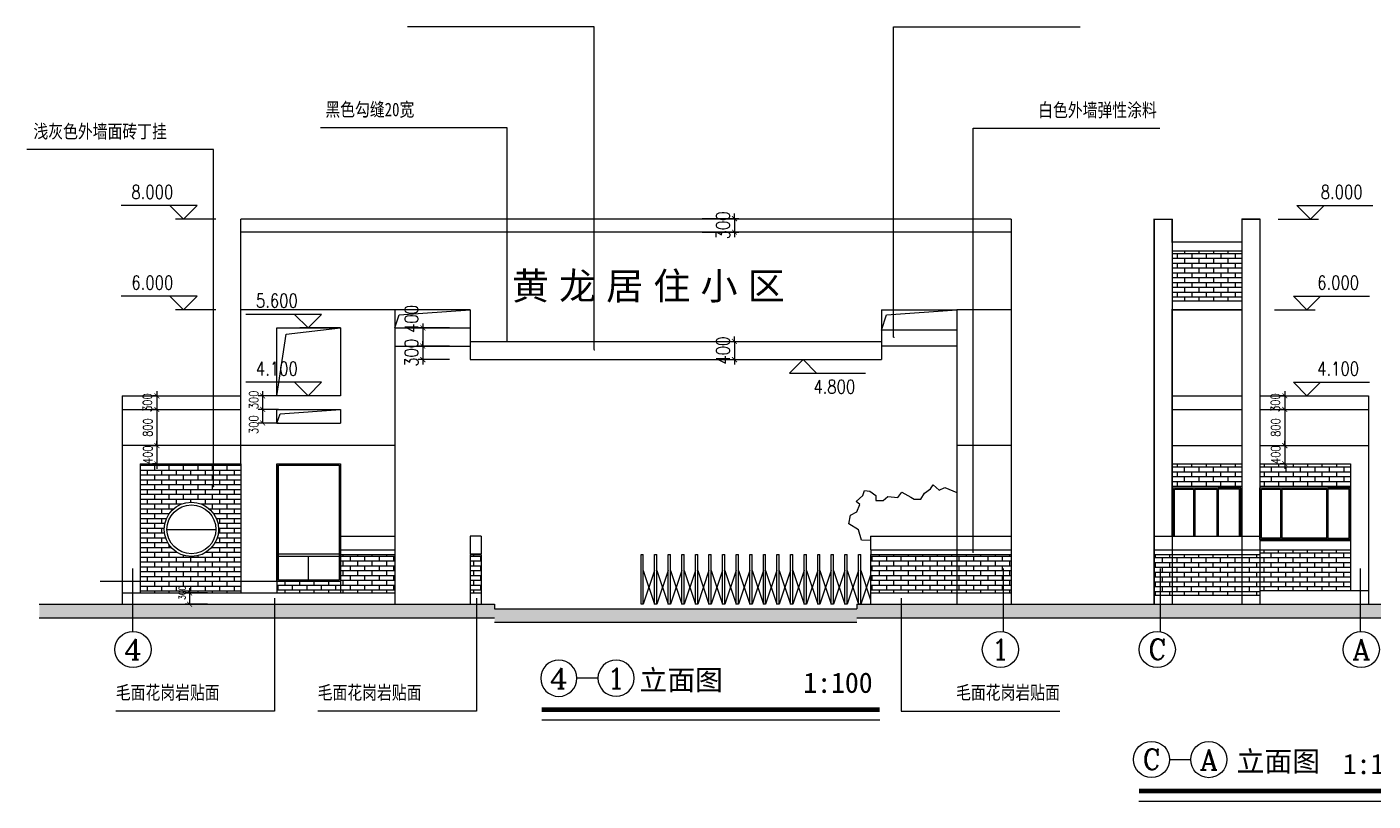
# Model space of a CAD drawing. Extents: x 156584 to 263272, y 27267 to 65241.
# Drawn here: x 156584 to 186306, y 30404 to 47499 of the extents above; entities that cross this region are included whole.
import ezdxf
from ezdxf.enums import TextEntityAlignment as Align

# ---------------------------------------------------------------- set-up
doc = ezdxf.new("R2010")
doc.units = 0
doc.header["$LTSCALE"] = 100
doc.header["$MEASUREMENT"] = 0
doc.header["$PDMODE"] = 34
doc.linetypes.add('1', pattern=[4, 2.5, -0.5, 0.5, -0.5])
doc.layers.get('0').update_dxf_attribs({"color": 1, "linetype": 'CONTINUOUS'})
doc.layers.get('DEFPOINTS').update_dxf_attribs({"linetype": 'CONTINUOUS'})
for name, color, linetype in [('A', 43, 'CONTINUOUS'), ('AXIS', 3, 'CONTINUOUS'), ('AXIS_TEXT', 7, 'CONTINUOUS'), ('DIM', 9, 'CONTINUOUS'), ('PUB_DIM', 9, 'CONTINUOUS'), ('PUB_TEXT', 7, 'CONTINUOUS'), ('S_WALL', 143, 'CONTINUOUS'), ('SITE', 8, 'CONTINUOUS')]:
    doc.layers.add(name, color=color, linetype=linetype)
doc.styles.add('COMPLEX', font='COMPLEX')
doc.styles.add('DIM_FONT', font='SIMPLEX', dxfattribs={"width": 0.8})
doc.styles.add('HEI', font='simhei.ttf', dxfattribs={"width": 0.8})
doc.styles.add('SONG', font='SIMSUN.TTF', dxfattribs={"width": 0.8})
doc.styles.add('STYLE1', font='FZSTK.TTF', dxfattribs={"width": 0.8})
doc.dimstyles.new('3', dxfattribs={"dimscale": 0, "dimtxt": 125, "dimasz": 110, "dimexe": 100, "dimexo": 0, "dimgap": 100, "dimtad": 1, "dimdec": 0, "dimlfac": -1, "dimtxsty": 'DIM_FONT', "dimblk": '_DIMX', "dimblk1": 'ARCHTICK', "dimblk2": 'ARCHTICK', "dimsah": 1, "dimcen": 0.09, "dimdle": 100, "dimclrd": 256, "dimclre": 256, "dimclrt": 256, "dimazin": 3, "dimtfac": 5, "dimtdec": 0, "dimtix": 1, "dimtmove": 0, "dimatfit": 3, "dimtolj": 1, "dimtzin": 0})
pattern_1 = [(7e-15, (137007.47, -15607.35), (0, 106.68), []), (90, (137007.47, -15607.35), (-160, 106.68), [106.68, -106.68])]

# ---------------------------------------------------------------- blocks, each defined once
blk = doc.blocks.new('_YZH')
at = {"const_width": 0.5}
blk.add_lwpolyline([(-0.25, 0, 1), (0.25, 0, 1)], format="xyb", close=True, dxfattribs=at)
blk = doc.blocks.new('_ARCHTICK')
at = {"color": 0, "linetype": 'BYBLOCK', "const_width": 0.15}
blk.add_lwpolyline([(-0.5, -0.5), (0.5, 0.5)], dxfattribs=at)
blk = doc.blocks.new('*D52')
at = {"linetype": 'BYBLOCK'}
for p, q in [((52021, 162628), (51332, 162628)), ((51432, 162728), (51432, 162228)), ((52021, 162228), (51332, 162228))]:
    blk.add_line(p, q, dxfattribs=at)
at = {"layer": 'DEFPOINTS', "color": 0, "linetype": 'BYBLOCK'}
for p in [(52021, 162628), (51432, 162228), (52021, 162228)]:
    blk.add_point(p, dxfattribs=at)
at = {"linetype": 'BYBLOCK', "xscale": 110, "yscale": 110, "zscale": 110}
for p, rotation in [((51432, 162628), 90), ((51432, 162228), 270)]:
    blk.add_blockref('_ARCHTICK', p, dxfattribs=dict(at, rotation=rotation))
at = {"linetype": 'BYBLOCK', "insert": (51182, 162823), "char_height": 300, "attachment_point": 5, "rotation": 90, "style": 'DIM_FONT'}
blk.add_mtext('\\A1;400', dxfattribs=at)
blk = doc.blocks.new('_DIMX')
blk.add_line((-150, 0), (150, 0))
at = {"const_width": 50}
blk.add_lwpolyline([(-70, -70), (70, 70)], dxfattribs=at)
blk = doc.blocks.new('*D53')
at = {"linetype": 'BYBLOCK'}
for p, q in [((57600, 162328), (58413, 162328)), ((58313, 162328), (58313, 162438)), ((58313, 162328), (58313, 161928)), ((57600, 161928), (58413, 161928)), ((58313, 161928), (58313, 161818))]:
    blk.add_line(p, q, dxfattribs=at)
at = {"layer": 'DEFPOINTS', "color": 0, "linetype": 'BYBLOCK'}
for p in [(57600, 162328), (57600, 161928), (58313, 161928)]:
    blk.add_point(p, dxfattribs=at)
at = {"linetype": 'BYBLOCK', "xscale": 110, "yscale": 110, "zscale": 110}
for p, rotation in [((58313, 162328), 270), ((58313, 161928), 90)]:
    blk.add_blockref('_ARCHTICK', p, dxfattribs=dict(at, rotation=rotation))
at = {"linetype": 'BYBLOCK', "insert": (58063, 162128), "char_height": 300, "attachment_point": 5, "rotation": 90, "style": 'DIM_FONT'}
blk.add_mtext('\\A1;400', dxfattribs=at)
blk = doc.blocks.new('*D54')
at = {"linetype": 'BYBLOCK'}
for p, q in [((51432, 162228), (51432, 162338)), ((52021, 162228), (51332, 162228)), ((51432, 162228), (51432, 161928)), ((52021, 161928), (51332, 161928)), ((51432, 161928), (51432, 161818))]:
    blk.add_line(p, q, dxfattribs=at)
at = {"layer": 'DEFPOINTS', "color": 0, "linetype": 'BYBLOCK'}
for p in [(52021, 162228), (51432, 161928), (52021, 161928)]:
    blk.add_point(p, dxfattribs=at)
at = {"linetype": 'BYBLOCK', "xscale": 110, "yscale": 110, "zscale": 110}
for p, rotation in [((51432, 162228), 270), ((51432, 161928), 90)]:
    blk.add_blockref('_ARCHTICK', p, dxfattribs=dict(at, rotation=rotation))
at = {"linetype": 'BYBLOCK', "insert": (51182, 162078), "char_height": 300, "attachment_point": 5, "rotation": 90, "style": 'DIM_FONT'}
blk.add_mtext('\\A1;300', dxfattribs=at)
blk = doc.blocks.new('*D55')
at = {"linetype": 'BYBLOCK'}
for p, q in [((57600, 165041), (58413, 165041)), ((58313, 165041), (58313, 165151)), ((58313, 165041), (58313, 164741)), ((57600, 164741), (58413, 164741)), ((58313, 164741), (58313, 164631))]:
    blk.add_line(p, q, dxfattribs=at)
at = {"layer": 'DEFPOINTS', "color": 0, "linetype": 'BYBLOCK'}
for p in [(57600, 165041), (57600, 164741), (58313, 164741)]:
    blk.add_point(p, dxfattribs=at)
at = {"linetype": 'BYBLOCK', "xscale": 110, "yscale": 110, "zscale": 110}
for p, rotation in [((58313, 165041), 270), ((58313, 164741), 90)]:
    blk.add_blockref('_ARCHTICK', p, dxfattribs=dict(at, rotation=rotation))
at = {"linetype": 'BYBLOCK', "insert": (58063, 164891), "char_height": 300, "attachment_point": 5, "rotation": 90, "style": 'DIM_FONT'}
blk.add_mtext('\\A1;300', dxfattribs=at)
blk = doc.blocks.new('*D56')
at = {"linetype": 'BYBLOCK'}
for p, q in [((45481, 156778), (44982, 156778)), ((45082, 156878), (45082, 156528)), ((45481, 156528), (44982, 156528))]:
    blk.add_line(p, q, dxfattribs=at)
at = {"layer": 'DEFPOINTS', "color": 0, "linetype": 'BYBLOCK'}
for p in [(45481, 156778), (45082, 156528), (45481, 156528)]:
    blk.add_point(p, dxfattribs=at)
at = {"linetype": 'BYBLOCK', "xscale": 110, "yscale": 110, "zscale": 110}
for p, rotation in [((45082, 156778), 90), ((45082, 156528), 270)]:
    blk.add_blockref('_ARCHTICK', p, dxfattribs=dict(at, rotation=rotation))
at = {"linetype": 'BYBLOCK', "insert": (44919, 156778), "char_height": 150, "attachment_point": 5, "rotation": 90, "style": 'DIM_FONT'}
blk.add_mtext('\\A1;300', dxfattribs=at)
blk = doc.blocks.new('*D174')
at = {"linetype": 'BYBLOCK'}
for p, q in [((-6502, 195726), (-6602, 195726)), ((-6502, 195826), (-6502, 195326)), ((-6502, 195426), (-6602, 195426))]:
    blk.add_line(p, q, dxfattribs=at)
at = {"layer": 'DEFPOINTS', "color": 0, "linetype": 'BYBLOCK'}
for p in [(-6502, 195726), (-6502, 195426), (-6502, 195426)]:
    blk.add_point(p, dxfattribs=at)
at = {"linetype": 'BYBLOCK', "xscale": 110, "yscale": 110, "zscale": 110}
for p, rotation in [((-6502, 195726), 90), ((-6502, 195426), 270)]:
    blk.add_blockref('_ARCHTICK', p, dxfattribs=dict(at, rotation=rotation))
at = {"linetype": 'BYBLOCK', "insert": (-6711, 195576), "char_height": 200, "attachment_point": 5, "rotation": 90, "style": 'DIM_FONT'}
blk.add_mtext('\\A1;300', dxfattribs=at)
blk = doc.blocks.new('*D175')
at = {"linetype": 'BYBLOCK'}
for p, q in [((-6502, 195426), (-6602, 195426)), ((-6502, 195526), (-6502, 194526)), ((-6502, 194626), (-6602, 194626))]:
    blk.add_line(p, q, dxfattribs=at)
at = {"layer": 'DEFPOINTS', "color": 0, "linetype": 'BYBLOCK'}
for p in [(-6502, 195426), (-6502, 194626), (-6502, 194626)]:
    blk.add_point(p, dxfattribs=at)
at = {"linetype": 'BYBLOCK', "xscale": 110, "yscale": 110, "zscale": 110}
for p, rotation in [((-6502, 195426), 90), ((-6502, 194626), 270)]:
    blk.add_blockref('_ARCHTICK', p, dxfattribs=dict(at, rotation=rotation))
at = {"linetype": 'BYBLOCK', "insert": (-6702, 195026), "char_height": 200, "attachment_point": 5, "rotation": 90, "style": 'DIM_FONT'}
blk.add_mtext('\\A1;800', dxfattribs=at)
blk = doc.blocks.new('*D176')
at = {"linetype": 'BYBLOCK'}
for p, q in [((-6502, 194626), (-6502, 194736)), ((-6502, 194626), (-6602, 194626)), ((-6502, 194626), (-6502, 194226)), ((-6502, 194226), (-6602, 194226)), ((-6502, 194226), (-6502, 194116))]:
    blk.add_line(p, q, dxfattribs=at)
at = {"layer": 'DEFPOINTS', "color": 0, "linetype": 'BYBLOCK'}
for p in [(-6502, 194626), (-6502, 194226), (-6502, 194226)]:
    blk.add_point(p, dxfattribs=at)
at = {"linetype": 'BYBLOCK', "xscale": 110, "yscale": 110, "zscale": 110}
for p, rotation in [((-6502, 194626), 270), ((-6502, 194226), 90)]:
    blk.add_blockref('_ARCHTICK', p, dxfattribs=dict(at, rotation=rotation))
at = {"linetype": 'BYBLOCK', "insert": (-6702, 194426), "char_height": 200, "attachment_point": 5, "rotation": 90, "style": 'DIM_FONT'}
blk.add_mtext('\\A1;400', dxfattribs=at)
blk = doc.blocks.new('*D177')
at = {"linetype": 'BYBLOCK'}
for p, q in [((-30589, 195726), (-30689, 195726)), ((-30589, 195826), (-30589, 195326)), ((-30589, 195426), (-30689, 195426))]:
    blk.add_line(p, q, dxfattribs=at)
at = {"layer": 'DEFPOINTS', "color": 0, "linetype": 'BYBLOCK'}
for p in [(-30589, 195726), (-30589, 195426), (-30589, 195426)]:
    blk.add_point(p, dxfattribs=at)
at = {"linetype": 'BYBLOCK', "xscale": 110, "yscale": 110, "zscale": 110}
for p, rotation in [((-30589, 195726), 90), ((-30589, 195426), 270)]:
    blk.add_blockref('_ARCHTICK', p, dxfattribs=dict(at, rotation=rotation))
at = {"linetype": 'BYBLOCK', "insert": (-30797, 195576), "char_height": 200, "attachment_point": 5, "rotation": 90, "style": 'DIM_FONT'}
blk.add_mtext('\\A1;300', dxfattribs=at)
blk = doc.blocks.new('*D178')
at = {"linetype": 'BYBLOCK'}
for p, q in [((-30589, 195426), (-30689, 195426)), ((-30589, 195526), (-30589, 194526)), ((-30589, 194626), (-30689, 194626))]:
    blk.add_line(p, q, dxfattribs=at)
at = {"layer": 'DEFPOINTS', "color": 0, "linetype": 'BYBLOCK'}
for p in [(-30589, 195426), (-30589, 194626), (-30589, 194626)]:
    blk.add_point(p, dxfattribs=at)
at = {"linetype": 'BYBLOCK', "xscale": 110, "yscale": 110, "zscale": 110}
for p, rotation in [((-30589, 195426), 90), ((-30589, 194626), 270)]:
    blk.add_blockref('_ARCHTICK', p, dxfattribs=dict(at, rotation=rotation))
at = {"linetype": 'BYBLOCK', "insert": (-30789, 195026), "char_height": 200, "attachment_point": 5, "rotation": 90, "style": 'DIM_FONT'}
blk.add_mtext('\\A1;800', dxfattribs=at)
blk = doc.blocks.new('*D179')
at = {"linetype": 'BYBLOCK'}
for p, q in [((-30589, 194626), (-30589, 194736)), ((-30589, 194626), (-30689, 194626)), ((-30589, 194626), (-30589, 194226)), ((-30589, 194226), (-30689, 194226)), ((-30589, 194226), (-30589, 194116))]:
    blk.add_line(p, q, dxfattribs=at)
at = {"layer": 'DEFPOINTS', "color": 0, "linetype": 'BYBLOCK'}
for p in [(-30589, 194626), (-30589, 194226), (-30589, 194226)]:
    blk.add_point(p, dxfattribs=at)
at = {"linetype": 'BYBLOCK', "xscale": 110, "yscale": 110, "zscale": 110}
for p, rotation in [((-30589, 194626), 270), ((-30589, 194226), 90)]:
    blk.add_blockref('_ARCHTICK', p, dxfattribs=dict(at, rotation=rotation))
at = {"linetype": 'BYBLOCK', "insert": (-30789, 194426), "char_height": 200, "attachment_point": 5, "rotation": 90, "style": 'DIM_FONT'}
blk.add_mtext('\\A1;400', dxfattribs=at)
blk = doc.blocks.new('_AXISO')
blk.add_circle((0, 0), 0.5)
at = {"layer": 'AXIS_TEXT', "style": 'COMPLEX', "width": 1.041667}
blk.add_attdef('A', text='', height=0.56, dxfattribs=at).set_placement((-0.25, -0.28), (0.25, -0.28), align=Align.FIT)
blk = doc.blocks.new('*D180')
at = {"linetype": 'BYBLOCK'}
for p, q in [((162105, 39352), (161658, 39352)), ((161758, 39452), (161758, 38952)), ((162105, 39052), (161658, 39052))]:
    blk.add_line(p, q, dxfattribs=at)
at = {"layer": 'DEFPOINTS', "color": 0, "linetype": 'BYBLOCK'}
for p in [(162105, 39352), (161758, 39052), (162105, 39052)]:
    blk.add_point(p, dxfattribs=at)
at = {"linetype": 'BYBLOCK', "xscale": 110, "yscale": 110, "zscale": 110}
for p, rotation in [((161758, 39352), 90), ((161758, 39052), 270)]:
    blk.add_blockref('_ARCHTICK', p, dxfattribs=dict(at, rotation=rotation))
at = {"linetype": 'BYBLOCK', "insert": (161558, 39262), "char_height": 200, "attachment_point": 5, "rotation": 90, "style": 'DIM_FONT'}
blk.add_mtext('\\A1;300', dxfattribs=at)
blk = doc.blocks.new('*D181')
at = {"linetype": 'BYBLOCK'}
for p, q in [((162105, 39052), (161658, 39052)), ((161758, 39152), (161758, 38752)), ((162105, 38752), (161658, 38752))]:
    blk.add_line(p, q, dxfattribs=at)
at = {"layer": 'DEFPOINTS', "color": 0, "linetype": 'BYBLOCK'}
for p in [(162105, 39052), (161758, 38752), (162105, 38752)]:
    blk.add_point(p, dxfattribs=at)
at = {"linetype": 'BYBLOCK', "xscale": 110, "yscale": 110, "zscale": 110}
for p, rotation in [((161758, 39052), 90), ((161758, 38752), 270)]:
    blk.add_blockref('_ARCHTICK', p, dxfattribs=dict(at, rotation=rotation))
at = {"linetype": 'BYBLOCK', "insert": (161558, 38715), "char_height": 200, "attachment_point": 5, "rotation": 90, "style": 'DIM_FONT'}
blk.add_mtext('\\A1;300', dxfattribs=at)

msp = doc.modelspace()

# ---------------------------------------------------------------- hatches: boundary and pattern name
at = {"layer": 'SITE', "linetype": '1', "ltscale": 8000}
h = msp.add_hatch(dxfattribs=at)
h.set_pattern_fill('AR-BRSTD,_O', color=256, scale=40)
h.set_pattern_definition([(0, (-90171.17, 32467.48), (0, 106.68), []), (90, (-90171.17, 32467.48), (-160, 106.68), [106.68, -106.68])])
h.paths.add_polyline_path([(183409.4, 41452.1), (183409.4, 42552.3), (181869.4, 42552.3), (181869.4, 41452.1)])
h = msp.add_hatch(dxfattribs=at)
h.set_pattern_fill('AR-BRSTD,_O', color=256, scale=40)
h.set_pattern_definition([(180, (185164.08, -121775.53), (0, 106.68), []), (90, (185164.08, -121775.53), (160, 106.68), [106.68, -106.68])])
h.paths.add_polyline_path([(159084.9, 37852.1), (159084.9, 35002.1), (161304.9, 35002.1), (161304.9, 37852.1)])
h.paths.add_polyline_path([(160816.1, 36403.9, -1), (159616.1, 36403.9, -1)], flags=16)
h.paths.add_polyline_path([(160756.1, 36403.9, -1), (159676.1, 36403.9, -1)], flags=0)
h = msp.add_hatch(dxfattribs=at)
h.set_pattern_fill('AR-BRSTD,_O', color=256, scale=40)
h.set_pattern_definition([(0, (214945.41, -156374.03), (0, 106.68), []), (90, (214945.4, -156374.03), (-160, 106.68), [106.68, -106.68])])
h.paths.add_polyline_path([(183809.4, 37852.1), (183809.4, 37352), (185809.4, 37352), (185809.4, 37852.1)])
h.paths.add_polyline_path([(183409.4, 37352), (183409.4, 37852.1), (181869.4, 37852.1), (181869.4, 37352)])
h = msp.add_hatch(dxfattribs=at)
h.set_pattern_fill('AR-BRSTD,_O', color=256, scale=40)
h.set_pattern_definition(pattern_1)
h.paths.add_polyline_path([(177115.5, 35852.1), (177115.5, 35002.1), (178315.5, 35002.1), (178315.5, 35852.1)])
h.paths.add_polyline_path([(175210.2, 35852.1), (175210.2, 35002.1), (177115.5, 35002.1), (177115.5, 35852.1)])
h.paths.add_polyline_path([(163505, 35852.1), (163505, 35002.1), (164704.9, 35002.1), (164704.9, 35852.1)])
h.paths.add_polyline_path([(166370.2, 35002.1), (166610.2, 35002.1), (166610.2, 35852.1), (166370.2, 35852.1)])
h = msp.add_hatch(dxfattribs=at)
h.set_pattern_fill('AR-BRSTD,_O', color=256, scale=40)
h.set_pattern_definition([(0, (47259, -120504.63), (0, 106.68), []), (90, (47259, -120504.63), (-160, 106.68), [106.68, -106.68])])
h.paths.add_polyline_path([(185809.4, 35052.1), (185809.4, 35952.1), (183809.4, 35952.1), (183809.4, 35052.1)])
h.paths.add_polyline_path([(183409.4, 34952.1), (183409.4, 35852.1), (181869.4, 35852.1), (181869.4, 34952.1)])
h.paths.add_polyline_path([(183809.4, 35852.1), (183409.4, 35852.1), (183409.4, 34952.1), (183809.4, 34952.1)])
h.paths.add_polyline_path([(181869.4, 35852.1), (181469.4, 35852.1), (181469.4, 34952.1), (181869.4, 34952.1)])
h = msp.add_hatch(dxfattribs=at)
h.set_pattern_fill('AR-BRSTD,_O', color=256, scale=40)
h.set_pattern_definition(pattern_1)
h.paths.add_polyline_path([(163505, 35002.1), (163505, 35252.1), (162104.9, 35252.1), (162104.9, 35002.1)])

# ---------------------------------------------------------------- linework, layer by layer
msp.add_line((162104.9, 35252.1), (158197.9, 35252.1))
at = {"layer": 'A'}
for p, q in [((169191.6, 33117.5), (168726.9, 33115.2)), ((181814.5, 31322.9), (182279.2, 31320.6))]:
    msp.add_line(p, q, dxfattribs=at)
at = {"layer": 'AXIS'}
for p, q in [((158922.3, 34138.7), (158922.3, 35537.4)), ((178147.4, 34138.7), (178147.4, 35537.4)), ((181609.5, 34138.7), (181609.5, 35537.4)), ((186028.4, 34138.7), (186028.4, 35537.4))]:
    msp.add_line(p, q, dxfattribs=at)
at = {"layer": 'PUB_DIM'}
for p, q in [((160041, 43552.1), (158663.9, 43552.1)), ((160341, 43552.1), (159741, 43552.1)), ((159741, 43552.1), (160041, 43252.1)), ((160041, 43252.1), (160341, 43552.1)), ((184624.6, 43552.1), (185224.6, 43552.1)), ((184924.6, 43252.1), (184624.6, 43552.1)), ((185224.6, 43552.1), (184924.6, 43252.1)), ((184924.6, 43552.1), (186301.8, 43552.1)), ((160755.4, 43252.1), (159862.9, 43252.1)), ((184210.3, 43252.1), (185102.7, 43252.1)), ((160041, 41552.1), (158663.9, 41552.1)), ((160341, 41552.1), (159741, 41552.1)), ((159741, 41552.1), (160041, 41252.1)), ((160041, 41252.1), (160341, 41552.1)), ((184546.5, 41552.1), (185146.5, 41552.1)), ((184846.5, 41252.1), (184546.5, 41552.1)), ((185146.5, 41552.1), (184846.5, 41252.1)), ((184846.5, 41552.1), (186223.6, 41552.1)), ((160755.4, 41252.1), (159862.9, 41252.1)), ((162790.6, 41152.1), (161413.5, 41152.1)), ((163090.6, 41152.1), (162490.6, 41152.1)), ((162490.6, 41152.1), (162790.6, 40852.1)), ((162790.6, 40852.1), (163090.6, 41152.1)), ((184132.1, 41252.1), (185024.5, 41252.1)), ((163505, 40852.1), (162612.5, 40852.1)), ((164704.9, 40452.1), (166370.2, 40452.1)), ((173308.8, 40152.1), (174201.3, 40152.1)), ((173720.6, 40152.1), (173420.6, 39852.1)), ((174020.6, 39852.1), (173720.6, 40152.1)), ((173420.6, 39852.1), (174020.6, 39852.1)), ((173720.6, 39852.1), (175097.7, 39852.1)), ((162790.6, 39652.1), (161413.5, 39652.1)), ((163090.6, 39652.1), (162490.6, 39652.1)), ((162490.6, 39652.1), (162790.6, 39352.1)), ((162790.6, 39352.1), (163090.6, 39652.1)), ((184546.5, 39652.1), (185146.5, 39652.1)), ((184846.5, 39352.1), (184546.5, 39652.1)), ((185146.5, 39652.1), (184846.5, 39352.1)), ((184846.5, 39652.1), (186223.6, 39652.1)), ((184132.1, 39352.1), (185024.5, 39352.1))]:
    msp.add_line(p, q, dxfattribs=at)
for points in [[(169108, 40378.5), (169108, 47498.7), (164986, 47498.7)], [(175718.5, 40648.3), (175718.5, 47498.7), (179840.5, 47498.7)], [(167186.1, 40558.2), (167186.1, 45267.5), (163064.1, 45267.5)], [(177473.4, 35893), (177473.4, 45262.9), (181595.4, 45262.9)], [(160705.5, 37346.8), (160705.5, 44790.4), (156583.5, 44790.4)], [(162051.6, 34882.6), (162051.6, 32392.9), (158548.5, 32392.9)], [(166509, 34882.6), (166509, 32392.9), (163005.9, 32392.9)], [(175884.8, 34882.6), (175884.8, 32392.9), (179388, 32392.9)]]:
    msp.add_lwpolyline(points, dxfattribs=at)
at = {"layer": 'PUB_TEXT', "const_width": 105}
for points in [[(167950.3, 32423.5), (175414.1, 32423.5)], [(181134.3, 30628.9), (187324.9, 30628.9)]]:
    msp.add_lwpolyline(points, dxfattribs=at)
at = {"layer": 'PUB_TEXT'}
for points in [[(167950.3, 32198.5), (175414.1, 32198.5)], [(181134.3, 30403.9), (187324.9, 30403.9)]]:
    msp.add_lwpolyline(points, dxfattribs=at)
at = {"layer": 'S_WALL'}
for p, q in [((178315.5, 43252.1), (161304.9, 43252.1)), ((161304.9, 39352.1), (161304.9, 43252.1)), ((178315.5, 43252.1), (178315.5, 34752.1)), ((181469.4, 43252.1), (181469.4, 34752.1)), ((181469.4, 43252.1), (181869.4, 43252.1)), ((181869.4, 43252.1), (181869.4, 34752.1)), ((183409.4, 43252.1), (183409.4, 34752.1)), ((183809.4, 43252.1), (183409.4, 43252.1)), ((183809.4, 43252.1), (183809.4, 34752.1)), ((178315.5, 42965.1), (161304.9, 42965.1)), ((181869.4, 42752.1), (182836.5, 42752.1)), ((181869.4, 42552.3), (183409.4, 42552.3)), ((183064.9, 42752.1), (183409.4, 42752.1)), ((181869.4, 41452.1), (183409.4, 41452.1)), ((164704.9, 41252.1), (164704.9, 35952.1)), ((166370.2, 41252.1), (164704.9, 41252.1)), ((166370.2, 41252.1), (166370.2, 40152.1)), ((175450.3, 41252.1), (175450.3, 40152.1)), ((175450.3, 41252.1), (177115.5, 41252.1)), ((177115.5, 41252.1), (177115.5, 34752.1)), ((162104.9, 40852.1), (163505, 40852.1)), ((162104.9, 39352.1), (162104.9, 40852.1)), ((163505, 40852.1), (163505, 39352.1)), ((164704.9, 40852.1), (166370.2, 40852.1)), ((177115.6, 40802.1), (175450.3, 40802.1)), ((181869.4, 40852.1), (181869.4, 40412)), ((166370.2, 40552.1), (175450.3, 40552.1)), ((177115.6, 40452.1), (175450.3, 40452.1)), ((166370.2, 40152.1), (175450.3, 40152.1)), ((158684.9, 39352.1), (158684.9, 34752.1)), ((158684.9, 39352.1), (161304.9, 39352.1)), ((163505, 39352.1), (162104.9, 39352.1)), ((181869.4, 39352.1), (183409.4, 39352.1)), ((183809.4, 39352.1), (186208.5, 39352.1)), ((186208.5, 39352.1), (186208.5, 34752.1)), ((162104.9, 38752.1), (162104.9, 39052.1)), ((162104.9, 39052.1), (163505, 39052.1)), ((163505, 39052.1), (163505, 38752.1)), ((181869.4, 39092), (181869.4, 38652.1)), ((162104.9, 38752.1), (163505, 38752.1)), ((159084.9, 37852.1), (161304.9, 37852.1)), ((159084.9, 37852.1), (159084.9, 35002.1)), ((161304.9, 37852.1), (161304.9, 35002.1)), ((162104.9, 37852.1), (162104.9, 35252.1)), ((162104.9, 37852.1), (163505, 37852.1)), ((162104.9, 35252.1), (162104.9, 37852.1)), ((162104.9, 37852.1), (163505, 37852.1)), ((162134.9, 37822.1), (163475, 37822.1)), ((162134.9, 35282.1), (162134.9, 37822.1)), ((163475, 37822.1), (163475, 35282.1)), ((163505, 37852.1), (163505, 35252.1)), ((163505, 37852.1), (163505, 35252.1)), ((181869.4, 37852.1), (183409.4, 37852.1)), ((181869.4, 37852.1), (181869.4, 37412)), ((183809.4, 37852.1), (185809.4, 37852.1)), ((185809.4, 37852.1), (185809.4, 35052.1)), ((174889.4, 37022.1), (175041.8, 37155.3)), ((175041.8, 37155.3), (175079.9, 37260)), ((175079.9, 37260), (175194.2, 37250.5)), ((175194.2, 37250.5), (175327.5, 37155.3)), ((175327.5, 37155.3), (175327.5, 37041.1)), ((175813.2, 37107.8), (175899, 37222)), ((175899, 37222), (176099, 37117.3)), ((176318, 37069.7), (176403.7, 37202.9)), ((176403.7, 37202.9), (176537.1, 37298.1)), ((176537.1, 37298.1), (176594.2, 37383.8)), ((176594.2, 37383.8), (176727.5, 37269.6)), ((176727.5, 37269.6), (176851.3, 37326.7)), ((176851.3, 37326.7), (177115.5, 37218)), ((181869.4, 37352), (181869.4, 36152)), ((183409.4, 37352), (181869.4, 37352)), ((181869.4, 37352), (181869.4, 35932)), ((183809.4, 37352), (183809.4, 36152)), ((185809.4, 37352), (183809.4, 37352)), ((185809.4, 37352), (185809.4, 36152)), ((174975.1, 36955.5), (174889.4, 37022.1)), ((174908.5, 36793.7), (174975.1, 36955.5)), ((175327.5, 37041.1), (175489.4, 37041.1)), ((175489.4, 37041.1), (175594.2, 37126.8)), ((175594.2, 37126.8), (175813.2, 37107.8)), ((176099, 37117.3), (176175.1, 37069.7)), ((176175.1, 37069.7), (176318, 37069.7)), ((174727.5, 36527.2), (174765.6, 36717.5)), ((174765.6, 36717.5), (174908.5, 36793.7)), ((159676.1, 36403.9), (160756.1, 36403.9)), ((174946.6, 36393.9), (174727.5, 36527.2)), ((175011.7, 36163.3), (174946.6, 36393.9)), ((163505, 36252.1), (164704.9, 36252.1)), ((166370.2, 36252.1), (166370.2, 35867)), ((166610.2, 36252.1), (166370.2, 36252.1)), ((166610.2, 36252.1), (166610.2, 35867)), ((175210.2, 36161.2), (175011.7, 36163.3)), ((175210.2, 36252.1), (177115.5, 36252.1)), ((175210.2, 36252.1), (175210.2, 35952.1)), ((177115.5, 36252.1), (178315.5, 36252.1)), ((181469.4, 36252.1), (183809.4, 36252.1)), ((181869.4, 36252.1), (181869.4, 34785.9)), ((181869.4, 36152), (181869.4, 36152)), ((181869.4, 36092), (181869.4, 35252.1)), ((181869.4, 36092), (181869.4, 36092)), ((183809.4, 36252.1), (183809.4, 34752.1)), ((185809.4, 36152), (183809.4, 36152)), ((163505, 35952.1), (164704.9, 35952.1)), ((163505, 35852.1), (164704.9, 35852.1)), ((164704.9, 35952.1), (164704.9, 34752.1)), ((166370.2, 35867), (166610.2, 35867)), ((166370.2, 35852.1), (166610.2, 35852.1)), ((166370.2, 35852.1), (166370.2, 34752.1)), ((166610.2, 35852.1), (166610.2, 34752.1)), ((170143.4, 35852.1), (170193.4, 35852.1)), ((170143.4, 34752.1), (170143.4, 35852.1)), ((170193.4, 34752.1), (170193.4, 35852.1)), ((170443.4, 34752.1), (170443.4, 35852.1)), ((170443.4, 35852.1), (170493.4, 35852.1)), ((170493.4, 34752.1), (170493.4, 35852.1)), ((170743.4, 34752.1), (170743.4, 35852.1)), ((170743.4, 35852.1), (170793.4, 35852.1)), ((170793.4, 34752.1), (170793.4, 35852.1)), ((171043.4, 34752.1), (171043.4, 35852.1)), ((171043.4, 35852.1), (171093.4, 35852.1)), ((171093.4, 34752.1), (171093.4, 35852.1)), ((171343.4, 34752.1), (171343.4, 35852.1)), ((171343.4, 35852.1), (171393.4, 35852.1)), ((171393.4, 34752.1), (171393.4, 35852.1)), ((171643.4, 34752.1), (171643.4, 35852.1)), ((171643.4, 35852.1), (171693.4, 35852.1)), ((171693.4, 34752.1), (171693.4, 35852.1)), ((171943.4, 34752.1), (171943.4, 35852.1)), ((171943.4, 35852.1), (171993.4, 35852.1)), ((171993.4, 34752.1), (171993.4, 35852.1)), ((172243.4, 34752.1), (172243.4, 35852.1)), ((172243.4, 35852.1), (172293.4, 35852.1)), ((172293.4, 34752.1), (172293.4, 35852.1)), ((172543.4, 34752.1), (172543.4, 35852.1)), ((172543.4, 35852.1), (172593.4, 35852.1)), ((172593.4, 34752.1), (172593.4, 35852.1)), ((172843.4, 34752.1), (172843.4, 35852.1)), ((172843.4, 35852.1), (172893.4, 35852.1)), ((172893.4, 34752.1), (172893.4, 35852.1)), ((173143.4, 34752.1), (173143.4, 35852.1)), ((173143.4, 35852.1), (173193.4, 35852.1)), ((173193.4, 34752.1), (173193.4, 35852.1)), ((173443.4, 34752.1), (173443.4, 35852.1)), ((173443.4, 35852.1), (173493.4, 35852.1)), ((173493.4, 34752.1), (173493.4, 35852.1)), ((173743.4, 34752.1), (173743.4, 35852.1)), ((173743.4, 35852.1), (173793.4, 35852.1)), ((173793.4, 34752.1), (173793.4, 35852.1)), ((174043.4, 34752.1), (174043.4, 35852.1)), ((174043.4, 35852.1), (174093.4, 35852.1)), ((174093.4, 34752.1), (174093.4, 35852.1)), ((174343.4, 34752.1), (174343.4, 35852.1)), ((174343.4, 35852.1), (174393.4, 35852.1)), ((174393.4, 34752.1), (174393.4, 35852.1)), ((174643.4, 34752.1), (174643.4, 35852.1)), ((174643.4, 35852.1), (174693.4, 35852.1)), ((174693.4, 34752.1), (174693.4, 35852.1)), ((174943.4, 34752.1), (174943.4, 35852.1)), ((174943.4, 35852.1), (174993.4, 35852.1)), ((174993.4, 34752.1), (174993.4, 35852.1)), ((175210.2, 35952.1), (177115.5, 35952.1)), ((175210.2, 35852.1), (177115.5, 35852.1)), ((175210.2, 35852.1), (175210.2, 34752.1)), ((175220.2, 35952.1), (175220.2, 35852.1)), ((177115.5, 35952.1), (178315.5, 35952.1)), ((177115.5, 35852.1), (178315.5, 35852.1)), ((181869.4, 35852.1), (181869.4, 35852.1)), ((183809.4, 35952.1), (185809.4, 35952.1)), ((170443.4, 35493.2), (170193.4, 34752.1)), ((170193.4, 35493.2), (170443.4, 34752.1)), ((170743.4, 35493.2), (170493.4, 34752.1)), ((170493.4, 35493.2), (170743.4, 34752.1)), ((171043.4, 35493.2), (170793.4, 34752.1)), ((170793.4, 35493.2), (171043.4, 34752.1)), ((171343.4, 35493.2), (171093.4, 34752.1)), ((171093.4, 35493.2), (171343.4, 34752.1)), ((171643.4, 35493.2), (171393.4, 34752.1)), ((171393.4, 35493.2), (171643.4, 34752.1)), ((171943.4, 35493.2), (171693.4, 34752.1)), ((171693.4, 35493.2), (171943.4, 34752.1)), ((172243.4, 35493.2), (171993.4, 34752.1)), ((171993.4, 35493.2), (172243.4, 34752.1)), ((172543.4, 35493.2), (172293.4, 34752.1)), ((172293.4, 35493.2), (172543.4, 34752.1)), ((172843.4, 35493.2), (172593.4, 34752.1)), ((172593.4, 35493.2), (172843.4, 34752.1)), ((173143.4, 35493.2), (172893.4, 34752.1)), ((172893.4, 35493.2), (173143.4, 34752.1)), ((173443.4, 35493.2), (173193.4, 34752.1)), ((173193.4, 35493.2), (173443.4, 34752.1)), ((173743.4, 35493.2), (173493.4, 34752.1)), ((173493.4, 35493.2), (173743.4, 34752.1)), ((174043.4, 35493.2), (173793.4, 34752.1)), ((173793.4, 35493.2), (174043.4, 34752.1)), ((174343.4, 35493.2), (174093.4, 34752.1)), ((174093.4, 35493.2), (174343.4, 34752.1)), ((174643.4, 35493.2), (174393.4, 34752.1)), ((174393.4, 35493.2), (174643.4, 34752.1)), ((174943.4, 35493.2), (174693.4, 34752.1)), ((174693.4, 35493.2), (174943.4, 34752.1)), ((174993.4, 35493.2), (175210.2, 34850.4)), ((175210.2, 35394.9), (174993.4, 34752.1)), ((163505, 35252.1), (162104.9, 35252.1)), ((162104.9, 35252.1), (162104.9, 35002.1)), ((163475, 35282.1), (162134.9, 35282.1)), ((181869.4, 35252.1), (181869.4, 35252.1)), ((158684.9, 35002.1), (162104.9, 35002.1)), ((162104.9, 35002.1), (164704.9, 35002.1)), ((166370.2, 35002.1), (166610.2, 35002.1)), ((175210.2, 35002.1), (178315.5, 35002.1)), ((156856.1, 34752.1), (166910.2, 34752.1)), ((166910.2, 34752.1), (166910.2, 34652.1)), ((166910.2, 34652.1), (174910.2, 34652.1)), ((170193.4, 34752.1), (170143.4, 34752.1)), ((170493.4, 34752.1), (170443.4, 34752.1)), ((170793.4, 34752.1), (170743.4, 34752.1)), ((171093.4, 34752.1), (171043.4, 34752.1)), ((171393.4, 34752.1), (171343.4, 34752.1)), ((171693.4, 34752.1), (171643.4, 34752.1)), ((171993.4, 34752.1), (171943.4, 34752.1)), ((172293.4, 34752.1), (172243.4, 34752.1)), ((172593.4, 34752.1), (172543.4, 34752.1)), ((172893.4, 34752.1), (172843.4, 34752.1)), ((173193.4, 34752.1), (173143.4, 34752.1)), ((173493.4, 34752.1), (173443.4, 34752.1)), ((173793.4, 34752.1), (173743.4, 34752.1)), ((174093.4, 34752.1), (174043.4, 34752.1)), ((174393.4, 34752.1), (174343.4, 34752.1)), ((174693.4, 34752.1), (174643.4, 34752.1)), ((174910.2, 34752.1), (174910.2, 34652.1)), ((174910.2, 34752.1), (188642.7, 34752.1)), ((174993.4, 34752.1), (174943.4, 34752.1)), ((156856.1, 34452.1), (166910.2, 34452.1)), ((166910.2, 34352.1), (174910.2, 34352.1)), ((174910.2, 34452.1), (188642.7, 34452.1))]:
    msp.add_line(p, q, dxfattribs=at)
for points in [[(164704.9, 40852.1), (164804.1, 41144.6), (166370.2, 41252.1)], [(175450.3, 40802.1), (175559.8, 41144.5), (177115.5, 41252.1)], [(162104.9, 39352.1), (162307.1, 40711.7), (163505, 40852.1)], [(162104.9, 38752.1), (162173.3, 38951.6), (163505, 39052.1)]]:
    msp.add_lwpolyline(points, dxfattribs=at)
for radius in [600, 540]:
    msp.add_circle((160216.1, 36403.9), radius, dxfattribs=at)
for points in [[(156856.1, 34752.1), (166910.2, 34752.1), (156856.1, 34452.1), (166910.2, 34452.1)], [(166910.2, 34652.1), (174910.2, 34652.1), (166910.2, 34352.1), (174910.2, 34352.1)], [(174910.2, 34752.1), (188642.7, 34752.1), (174910.2, 34452.1), (188642.7, 34452.1)]]:
    msp.add_solid(points, dxfattribs=at)
at = {"layer": 'SITE', "linetype": '1', "ltscale": 8000}
for p, q in [((181869.4, 42752.1), (183409.4, 42752.1)), ((164704.9, 41252.1), (161304.9, 41252.1)), ((178315.5, 41252.1), (177115.5, 41252.1)), ((181869.4, 41252.1), (183409.4, 41252.1)), ((161304.9, 37852.1), (161304.9, 39352.1)), ((158684.9, 39052.1), (161304.9, 39052.1)), ((181869.4, 39052.1), (183409.4, 39052.1)), ((183809.4, 39052.1), (186208.5, 39052.1)), ((164704.9, 38252.1), (158684.9, 38252.1)), ((178315.5, 38252.1), (177115.5, 38252.1)), ((181869.4, 38252.1), (183409.4, 38252.1)), ((183809.4, 38252.1), (186208.5, 38252.1)), ((182342.9, 37292), (182342.9, 36252.1)), ((182372.9, 37322), (182372.9, 36252.1)), ((182372.9, 37292), (182856.2, 37292)), ((182856.2, 37322), (182856.2, 36252.1)), ((182886.2, 37292), (182886.2, 36252.1)), ((184262.8, 37292), (184262.8, 36212)), ((184292.8, 37322), (184292.8, 36182)), ((184292.8, 37292), (185276.1, 37292)), ((185276.1, 37322), (185276.1, 36182)), ((185306.1, 37292), (185306.1, 36212)), ((163475, 35854.4), (162134.9, 35854.4)), ((163475, 35804.4), (162134.9, 35804.4)), ((162789.9, 35804.4), (162789.9, 35282.1)), ((181469.4, 35952.1), (183809.4, 35952.1)), ((181469.4, 35852.1), (183809.4, 35852.1)), ((163505, 35252.1), (163505, 35002.1)), ((181469.4, 34952.1), (183809.4, 34952.1)), ((183809.4, 35052.1), (186208.5, 35052.1))]:
    msp.add_line(p, q, dxfattribs=at)
at = {"layer": 'SITE', "linetype": '1', "ltscale": 8000, "const_width": 30}
msp.add_lwpolyline([(181469.4, 34752.1), (181469.4, 43252.1), (181869.4, 43252.1), (181869.4, 42752.1), (183409.4, 42752.1), (183409.4, 43252.1), (183809.4, 43252.1), (183809.4, 34752.1)], dxfattribs=at)
msp.add_lwpolyline([(181869.4, 41252.1), (183409.4, 41252.1), (183409.4, 36252.1), (181869.4, 36252.1)], close=True, dxfattribs=at)
at = {"layer": 'SITE', "linetype": '1', "ltscale": 8000}
for points in [[(181889.5, 36252.1), (181889.5, 37322), (183389.5, 37322)], [(181919.5, 36252.1), (181919.5, 37292), (182342.9, 37292)], [(183389.5, 36252.1), (183389.5, 37322), (182886.2, 37322)], [(183359.5, 36252.1), (183359.5, 37292), (182886.2, 37292)], [(185809.4, 36182), (183809.4, 36182), (183809.4, 37322), (185809.4, 37322)], [(184262.8, 36212), (183839.4, 36212), (183839.4, 37292), (184262.8, 37292)], [(185306.1, 36182), (185809.4, 36182), (185809.4, 37322), (185306.1, 37322)], [(185306.1, 36212), (185779.4, 36212), (185779.4, 37292), (185306.1, 37292)], [(185276.1, 36212), (184292.8, 36212)]]:
    msp.add_lwpolyline(points, dxfattribs=at)

# ---------------------------------------------------------------- block references
at = {"layer": 'A'}
ref = msp.add_blockref('_AXISO', (168326.9, 33115.2), dxfattribs=dict(at, xscale=-800, yscale=800, zscale=800))
ref.add_attrib('A', '4', dxfattribs={"layer": 'AXIS_TEXT', "height": 448, "style": 'COMPLEX', "width": 1.171875}).set_placement((168126.9, 32891.2), (168526.9, 32891.2), align=Align.FIT)
ref = msp.add_blockref('_AXISO', (169591.6, 33117.5), dxfattribs=dict(at, xscale=-800, yscale=800, zscale=800))
ref.add_attrib('A', '1', dxfattribs={"layer": 'AXIS_TEXT', "height": 448, "style": 'COMPLEX', "width": 2.083333}).set_placement((169391.6, 32893.5), (169791.6, 32893.5), align=Align.FIT)
ref = msp.add_blockref('_AXISO', (181414.5, 31322.9), dxfattribs=dict(at, xscale=800, yscale=800, zscale=800))
ref.add_attrib('A', 'C', dxfattribs={"layer": 'AXIS_TEXT', "height": 448, "style": 'COMPLEX', "width": 1.25}).set_placement((181214.5, 31098.9), (181614.5, 31098.9), align=Align.FIT)
at = {"layer": 'A', "xscale": 800, "yscale": 800, "zscale": 800}
msp.add_blockref('_AXISO', (182679.2, 31320.6), dxfattribs=at).add_auto_attribs({'A': 'A'})
at = {"layer": 'AXIS'}
ref = msp.add_blockref('_AXISO', (158926, 33751.6), dxfattribs=dict(at, xscale=800, yscale=800, zscale=800, rotation=180))
ref.add_attrib('A', '4', dxfattribs={"layer": 'AXIS_TEXT', "height": 448, "style": 'COMPLEX', "width": 1.171875}).set_placement((158726, 33527.6), (159126, 33527.6), align=Align.FIT)
ref = msp.add_blockref('_AXISO', (178078, 33751.6), dxfattribs=dict(at, xscale=800, yscale=800, zscale=800, rotation=180))
ref.add_attrib('A', '1', dxfattribs={"layer": 'AXIS_TEXT', "height": 448, "style": 'COMPLEX', "width": 2.083333}).set_placement((177878, 33527.6), (178278, 33527.6), align=Align.FIT)
ref = msp.add_blockref('_AXISO', (181540.1, 33751.6), dxfattribs=dict(at, xscale=800, yscale=800, zscale=800, rotation=180))
ref.add_attrib('A', 'C', dxfattribs={"layer": 'AXIS_TEXT', "height": 448, "style": 'COMPLEX', "width": 1.25}).set_placement((181340.1, 33527.6), (181740.1, 33527.6), align=Align.FIT)
ref = msp.add_blockref('_AXISO', (186044.9, 33751.6), dxfattribs=dict(at, xscale=800, yscale=800, zscale=800, rotation=180))
ref.add_attrib('A', 'A', dxfattribs={"layer": 'AXIS_TEXT', "height": 448, "style": 'COMPLEX', "width": 1.041667}).set_placement((185844.9, 33527.6), (186244.9, 33527.6), align=Align.FIT)
at = {"layer": 'PUB_DIM', "xscale": 30, "yscale": 30, "zscale": 30}
for p in [(177473, 43095.7), (167188.9, 42968.3), (177473, 42079.4), (167188.9, 40545.1), (175727, 40642.9), (169110.7, 40365.6), (177473, 39529.6), (160705.7, 37347.7), (177473, 37162), (177473, 36064.1), (177473, 35896.1), (162054.4, 34869.5), (166511.8, 34869.5), (175887.7, 34869.5)]:
    msp.add_blockref('_YZH', p, dxfattribs=at)

# ---------------------------------------------------------------- texts
at = {"layer": 'A', "style": 'HEI'}
for s, p in [('立面图', (170108.8, 32851.1)), ('1:100', (173726.2, 32793.7)), ('立面图', (183292.8, 31056.5)), ('1:100', (185637, 30999.1))]:
    msp.add_text(s, height=450, dxfattribs=at).set_placement(p)
at = {"layer": 'DIM', "style": 'STYLE1'}
msp.add_text('黄 龙 居 住 小 区', height=600, dxfattribs=at).set_placement((167290.5, 41478.3))
at = {"layer": 'PUB_DIM', "width": 0.8}
for s, style, p in [('黑色勾缝20宽', 'SONG', (164154.7, 45680.7)), ('白色外墙弹性涂料', 'SONG', (180221.5, 45671)), ('浅灰色外墙面砖丁挂', 'SONG', (158200.5, 45198.5)), ('8.000', 'DIM_FONT', (159352.5, 43852.1)), ('8.000', 'DIM_FONT', (185613.2, 43852.1)), ('6.000', 'DIM_FONT', (159352.5, 41852.1)), ('6.000', 'DIM_FONT', (185535, 41852.1)), ('5.600', 'DIM_FONT', (162102.1, 41452.1)), ('4.100', 'DIM_FONT', (162102.1, 39952.1)), ('4.100', 'DIM_FONT', (185535, 39952.1)), ('4.800', 'DIM_FONT', (174409.2, 39552.1)), ('毛面花岗岩贴面', 'SONG', (159691.8, 32806.2)), ('毛面花岗岩贴面', 'SONG', (164149.2, 32806.2)), ('毛面花岗岩贴面', 'SONG', (178244.7, 32806.2))]:
    msp.add_text(s, height=300, dxfattribs=dict(at, style=style)).set_placement(p, align=Align.MIDDLE)

# ---------------------------------------------------------------- dimensions: what is measured, and where the dimension line sits
at = {"layer": 'PUB_DIM'}
for p1, p2, distance, picture, middle in [((171492.2, 43265.1), (171492.2, 42965.1), 712.7, '*D55', (171955, 43115.1)), ((165913.5, 40452.1), (165913.5, 40152.1), -589.3, '*D54', (165074.2, 40302.1)), ((171492.2, 40552.1), (171492.2, 40152.1), 712.7, '*D53', (171955, 40352.1))]:
    dim = msp.add_aligned_dim(p1=p1, p2=p2, distance=distance, dimstyle='3', override={"dimscale": 1, "dimtxt": 300}, dxfattribs=at)
    dim.commit()
    dim.dimension.update_dxf_attribs({"geometry": picture, "text_midpoint": middle, "insert": (113892.2, -121775.5)})
for base, p1, p2, angle, override, picture, middle, dimtype, set_off in [((165324.2, 40452.1), (165913.5, 40852.1), (165913.5, 40452.1), 270, {"dimscale": 1, "dimtxt": 300}, '*D52', (165074.2, 41047.4), 129, (113892.2, -121775.5)), ((159453.3, 39052.1), (159453.3, 39352.1), (159453.3, 39052.1), 270, {"dimscale": 1, "dimtxt": 200}, '*D177', (159245.3, 39202.1), 129, (190041.8, -156374)), ((161787.6, 39052.1), (162134.9, 39352.1), (162134.9, 39052.1), 270, {"dimscale": 1, "dimtxt": 200}, '*D180', (161587.6, 39261.8), 129, (30, 0)), ((184356.9, 39052.1), (184356.9, 39352.1), (184356.9, 39052.1), 270, {"dimscale": 1, "dimtxt": 200}, '*D174', (184148.8, 39202.1), 129, (190859.4, -156374)), ((161787.6, 38752.1), (162134.9, 39052.1), (162134.9, 38752.1), 90, {"dimscale": 1, "dimtxt": 200}, '*D181', (161587.6, 38715), 128, (30, 0))]:
    dim = msp.add_linear_dim(base=base, p1=p1, p2=p2, angle=angle, dimstyle='3', override=override, dxfattribs=at)
    dim.commit()
    dim.dimension.update_dxf_attribs({"geometry": picture, "text_midpoint": middle, "dimtype": dimtype, "insert": set_off})
for base, p1, p2, picture, middle, set_off in [((159453.3, 38252.1), (159453.3, 39052.1), (159453.3, 38252.1), '*D178', (159253.3, 38652.1), (190041.8, -156374)), ((184356.9, 38252.1), (184356.9, 39052.1), (184356.9, 38252.1), '*D175', (184156.9, 38652.1), (190859.4, -156374)), ((159453.3, 37852.1), (159453.3, 38252.1), (159453.3, 37852.1), '*D179', (159253.3, 38052.1), (190041.8, -156374)), ((184356.9, 37852.1), (184356.9, 38252.1), (184356.9, 37852.1), '*D176', (184156.9, 38052.1), (190859.4, -156374))]:
    dim = msp.add_linear_dim(base=base, p1=p1, p2=p2, angle=90, dimstyle='3', override={"dimscale": 1, "dimtxt": 200}, dxfattribs=at)
    dim.commit()
    dim.dimension.update_dxf_attribs({"geometry": picture, "text_midpoint": middle, "insert": set_off})
dim = msp.add_linear_dim(base=(160174.6, 34752.1), p1=(160574, 35002.1), p2=(160574, 34752.1), angle=270, text='300', dimstyle='3', override={"dimscale": 1, "dimtxt": 150}, dxfattribs=at)
dim.commit()
dim.dimension.update_dxf_attribs({"geometry": '*D56', "text_midpoint": (160011.9, 35002.1), "dimtype": 129, "insert": (115092.5, -121775.5)})

doc.saveas('drawing.dxf')
